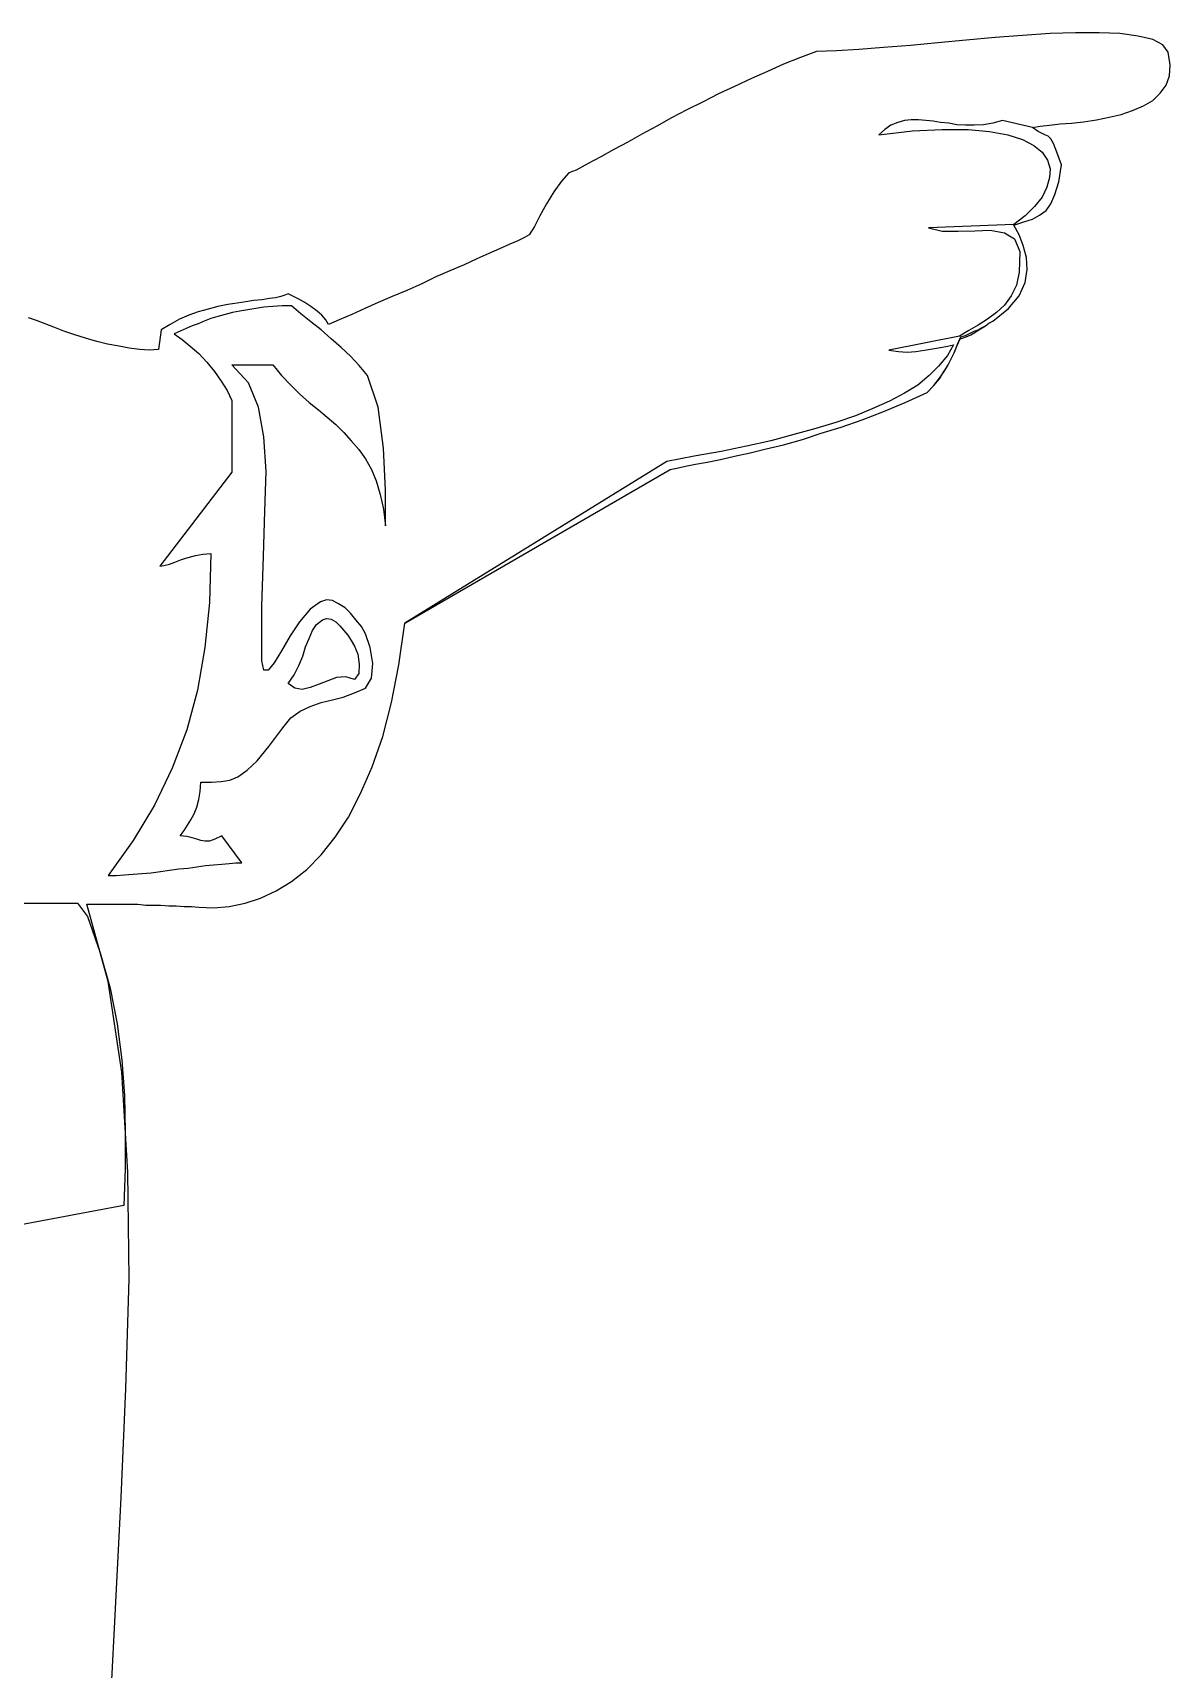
# Model space of a CAD drawing. Extents: x -3257 to 6743, y 13293 to 23293.
# Drawn here: x 4426 to 4724.7, y 14336.1 to 14766 of the extents above; entities that cross this region are included whole.
import ezdxf

# ---------------------------------------------------------------- set-up
doc = ezdxf.new("R2010")
doc.units = 0
doc.header["$LTSCALE"] = 1270
doc.header["$MEASUREMENT"] = 0
doc.layers.get('0').update_dxf_attribs({"linetype": 'CONTINUOUS'})

msp = doc.modelspace()

# ---------------------------------------------------------------- linework, layer by layer
at = {"linetype": 'Continuous'}
for p, q in [((4671.11, 14764.07), (4663.7, 14763.36)), ((4678.69, 14764.77), (4671.11, 14764.07)), ((4685.91, 14765.3), (4678.69, 14764.77)), ((4693.14, 14765.83), (4685.91, 14765.3)), ((4699.84, 14766), (4693.14, 14765.83)), ((4706.01, 14766), (4699.84, 14766)), ((4711.47, 14765.83), (4706.01, 14766)), ((4716.23, 14765.12), (4711.47, 14765.83)), ((4720.11, 14764.24), (4716.23, 14765.12)), ((4722.75, 14762.83), (4720.11, 14764.24)), ((4631.8, 14761.07), (4627.57, 14759.48)), ((4637.09, 14761.24), (4631.8, 14761.07)), ((4642.9, 14761.6), (4637.09, 14761.24)), ((4649.43, 14762.12), (4642.9, 14761.6)), ((4656.48, 14762.65), (4649.43, 14762.12)), ((4663.7, 14763.36), (4656.48, 14762.65)), ((4724.16, 14760.89), (4722.75, 14762.83)), ((4724.7, 14757.55), (4724.16, 14760.89)), ((4618.93, 14755.78), (4614.7, 14754.02)), ((4623.16, 14757.72), (4618.93, 14755.78)), ((4627.57, 14759.48), (4623.16, 14757.72)), ((4724.52, 14754.72), (4724.7, 14757.55)), ((4610.29, 14751.9), (4606.06, 14749.96)), ((4614.7, 14754.02), (4610.29, 14751.9)), ((4722.05, 14750.14), (4723.63, 14752.25)), ((4723.63, 14752.25), (4724.52, 14754.72)), ((4602, 14747.85), (4597.77, 14745.73)), ((4606.06, 14749.96), (4602, 14747.85)), ((4714.82, 14745.56), (4717.64, 14746.79)), ((4717.64, 14746.79), (4720.11, 14748.2)), ((4720.11, 14748.2), (4722.05, 14750.14)), ((4593.72, 14743.62), (4589.84, 14741.5)), ((4597.77, 14745.73), (4593.72, 14743.62)), ((4653.12, 14742.38), (4651.36, 14741.68)), ((4654.89, 14742.91), (4653.12, 14742.38)), ((4656.65, 14743.09), (4654.89, 14742.91)), ((4658.59, 14743.09), (4656.65, 14743.09)), ((4660.53, 14742.91), (4658.59, 14743.09)), ((4662.47, 14742.74), (4660.53, 14742.91)), ((4664.4, 14742.38), (4662.47, 14742.74)), ((4666.52, 14742.21), (4664.4, 14742.38)), ((4680.62, 14742.91), (4678.15, 14742.21)), ((4688.56, 14741.15), (4680.62, 14742.91)), ((4698.78, 14742.21), (4701.96, 14742.56)), ((4701.96, 14742.56), (4705.31, 14743.09)), ((4705.31, 14743.09), (4708.65, 14743.8)), ((4708.65, 14743.8), (4711.83, 14744.5)), ((4711.83, 14744.5), (4714.82, 14745.56)), ((4585.97, 14739.38), (4582.26, 14737.27)), ((4589.84, 14741.5), (4585.97, 14739.38)), ((4649.77, 14740.62), (4648.19, 14739.21)), ((4648.19, 14739.21), (4657, 14740.27)), ((4651.36, 14741.68), (4649.77, 14740.62)), ((4657, 14740.27), (4664.76, 14740.62)), ((4664.76, 14740.62), (4671.63, 14740.62)), ((4668.64, 14741.85), (4666.52, 14742.21)), ((4670.93, 14741.68), (4668.64, 14741.85)), ((4673.22, 14741.68), (4670.93, 14741.68)), ((4671.63, 14740.62), (4677.27, 14740.09)), ((4675.69, 14741.85), (4673.22, 14741.68)), ((4678.15, 14742.21), (4675.69, 14741.85)), ((4677.27, 14740.09), (4682.03, 14739.21)), ((4682.03, 14739.21), (4685.91, 14737.98)), ((4688.56, 14741.15), (4690.5, 14741.5)), ((4689.97, 14740.09), (4688.56, 14741.15)), ((4689.97, 14740.09), (4688.56, 14741.15)), ((4691.02, 14739.57), (4689.97, 14740.09)), ((4691.02, 14739.57), (4689.97, 14740.09)), ((4690.5, 14741.5), (4692.96, 14741.68)), ((4691.73, 14739.21), (4691.02, 14739.57)), ((4691.73, 14739.21), (4691.02, 14739.57)), ((4692.61, 14738.86), (4691.73, 14739.21)), ((4692.61, 14738.86), (4691.73, 14739.21)), ((4693.32, 14738.15), (4692.61, 14738.86)), ((4693.32, 14738.15), (4692.61, 14738.86)), ((4692.96, 14741.68), (4695.78, 14742.03)), ((4694.02, 14736.92), (4693.32, 14738.15)), ((4694.02, 14736.92), (4693.32, 14738.15)), ((4695.78, 14742.03), (4698.78, 14742.21)), ((4578.56, 14735.33), (4575.21, 14733.39)), ((4582.26, 14737.27), (4578.56, 14735.33)), ((4685.91, 14737.98), (4688.91, 14736.39)), ((4688.91, 14736.39), (4691.02, 14734.63)), ((4691.02, 14734.63), (4692.44, 14732.51)), ((4694.9, 14734.63), (4694.02, 14736.92)), ((4694.9, 14734.63), (4694.02, 14736.92)), ((4696.14, 14731.28), (4694.9, 14734.63)), ((4696.14, 14731.28), (4694.9, 14734.63)), ((4568.69, 14729.87), (4566.75, 14729.17)), ((4571.86, 14731.63), (4568.69, 14729.87)), ((4575.21, 14733.39), (4571.86, 14731.63)), ((4692.44, 14732.51), (4693.14, 14730.22)), ((4693.14, 14730.22), (4692.96, 14727.93)), ((4695.43, 14726.87), (4696.14, 14731.28)), ((4695.43, 14726.87), (4696.14, 14731.28)), ((4564.81, 14727.05), (4562.87, 14724.23)), ((4566.75, 14729.17), (4564.81, 14727.05)), ((4692.26, 14725.46), (4691.02, 14722.82)), ((4692.96, 14727.93), (4692.26, 14725.46)), ((4694.37, 14723.52), (4695.43, 14726.87)), ((4694.37, 14723.52), (4695.43, 14726.87)), ((4560.94, 14721.06), (4559.17, 14717.88)), ((4562.87, 14724.23), (4560.94, 14721.06)), ((4691.02, 14722.82), (4689.09, 14720.35)), ((4692.08, 14719.29), (4693.32, 14721.06)), ((4692.08, 14719.29), (4693.32, 14721.06)), ((4693.32, 14721.06), (4694.37, 14723.52)), ((4693.32, 14721.06), (4694.37, 14723.52)), ((4559.17, 14717.88), (4557.76, 14715.06)), ((4686.62, 14717.88), (4683.62, 14715.59)), ((4686.26, 14716.3), (4688.56, 14717)), ((4686.26, 14716.3), (4688.56, 14717)), ((4689.09, 14720.35), (4686.62, 14717.88)), ((4688.56, 14717), (4690.32, 14718.06)), ((4688.56, 14717), (4690.32, 14718.06)), ((4690.32, 14718.06), (4692.08, 14719.29)), ((4690.32, 14718.06), (4692.08, 14719.29)), ((4555.12, 14712.24), (4553.35, 14711.36)), ((4556.35, 14712.95), (4555.12, 14712.24)), ((4557.76, 14715.06), (4556.35, 14712.95)), ((4683.62, 14715.59), (4661.23, 14714.71)), ((4661.23, 14714.71), (4664.76, 14713.83)), ((4664.76, 14713.83), (4668.99, 14713.83)), ((4668.99, 14713.83), (4673.4, 14714)), ((4673.4, 14714), (4677.45, 14714.18)), ((4677.45, 14714.18), (4681.15, 14713.47)), ((4681.15, 14713.47), (4683.79, 14711.89)), ((4683.62, 14715.42), (4686.26, 14716.3)), ((4683.62, 14715.42), (4686.26, 14716.3)), ((4685.03, 14712.95), (4683.62, 14715.42)), ((4685.03, 14712.95), (4683.62, 14715.42)), ((4686.09, 14710.12), (4685.03, 14712.95)), ((4686.09, 14710.12), (4685.03, 14712.95)), ((4545.77, 14708.01), (4542.6, 14706.6)), ((4548.59, 14709.24), (4545.77, 14708.01)), ((4551.24, 14710.48), (4548.59, 14709.24)), ((4553.35, 14711.36), (4551.24, 14710.48)), ((4683.79, 14711.89), (4685.21, 14708.54)), ((4685.21, 14708.54), (4685.03, 14703.08)), ((4686.97, 14706.95), (4686.09, 14710.12)), ((4686.97, 14706.95), (4686.09, 14710.12)), ((4539.25, 14705.01), (4535.55, 14703.43)), ((4542.6, 14706.6), (4539.25, 14705.01)), ((4686.62, 14700.43), (4687.14, 14703.78)), ((4686.62, 14700.43), (4687.14, 14703.78)), ((4687.14, 14703.78), (4686.97, 14706.95)), ((4687.14, 14703.78), (4686.97, 14706.95)), ((4528.14, 14700.08), (4524.27, 14698.32)), ((4531.85, 14701.84), (4528.14, 14700.08)), ((4535.55, 14703.43), (4531.85, 14701.84)), ((4684.33, 14699.72), (4682.91, 14696.9)), ((4685.03, 14703.08), (4684.33, 14699.72)), ((4685.03, 14696.9), (4686.62, 14700.43)), ((4685.03, 14696.9), (4686.62, 14700.43)), ((4481.96, 14695.32), (4479.67, 14694.97)), ((4484.08, 14695.67), (4481.96, 14695.32)), ((4486.19, 14695.85), (4484.08, 14695.67)), ((4488.13, 14696.2), (4486.19, 14695.85)), ((4489.72, 14696.37), (4488.13, 14696.2)), ((4491.13, 14696.73), (4489.72, 14696.37)), ((4492.19, 14697.08), (4491.13, 14696.73)), ((4493.07, 14697.44), (4492.19, 14697.08)), ((4494.48, 14696.73), (4493.07, 14697.44)), ((4495.89, 14696.02), (4494.48, 14696.73)), ((4497.47, 14695.14), (4495.89, 14696.02)), ((4499.06, 14694.08), (4497.47, 14695.14)), ((4516.69, 14695.14), (4513.17, 14693.56)), ((4520.39, 14696.73), (4516.69, 14695.14)), ((4524.27, 14698.32), (4520.39, 14696.73)), ((4682.91, 14696.9), (4681.15, 14694.44)), ((4682.21, 14693.56), (4685.03, 14696.9)), ((4682.21, 14693.56), (4685.03, 14696.9)), ((4426.96, 14690.38), (4424.85, 14691.09)), ((4464.51, 14690.73), (4462.05, 14689.33)), ((4466.98, 14691.8), (4464.51, 14690.73)), ((4469.45, 14692.68), (4466.98, 14691.8)), ((4472.09, 14693.38), (4469.45, 14692.68)), ((4472.8, 14690.91), (4471.04, 14690.21)), ((4474.56, 14694.08), (4472.09, 14693.38)), ((4474.56, 14691.44), (4472.8, 14690.91)), ((4477.2, 14694.61), (4474.56, 14694.08)), ((4476.5, 14691.97), (4474.56, 14691.44)), ((4478.44, 14692.5), (4476.5, 14691.97)), ((4479.67, 14694.97), (4477.2, 14694.61)), ((4480.37, 14692.85), (4478.44, 14692.5)), ((4482.49, 14693.2), (4480.37, 14692.85)), ((4484.61, 14693.56), (4482.49, 14693.2)), ((4486.72, 14693.91), (4484.61, 14693.56)), ((4489.01, 14694.08), (4486.72, 14693.91)), ((4491.48, 14694.26), (4489.01, 14694.08)), ((4493.95, 14694.26), (4491.48, 14694.26)), ((4496.42, 14692.14), (4493.95, 14694.26)), ((4499.06, 14690.03), (4496.42, 14692.14)), ((4500.65, 14692.85), (4499.06, 14694.08)), ((4501.88, 14691.8), (4500.65, 14692.85)), ((4502.94, 14690.56), (4501.88, 14691.8)), ((4509.82, 14691.97), (4506.46, 14690.56)), ((4513.17, 14693.56), (4509.82, 14691.97)), ((4676.75, 14690.73), (4674.28, 14689.15)), ((4679.03, 14692.5), (4676.75, 14690.73)), ((4678.15, 14690.21), (4682.21, 14693.56)), ((4678.15, 14690.21), (4682.21, 14693.56)), ((4681.15, 14694.44), (4679.03, 14692.5)), ((4429.25, 14689.5), (4426.96, 14690.38)), ((4431.55, 14688.62), (4429.25, 14689.5)), ((4434.19, 14687.56), (4431.55, 14688.62)), ((4437.01, 14686.68), (4434.19, 14687.56)), ((4439.83, 14685.8), (4437.01, 14686.68)), ((4459.75, 14687.92), (4459.05, 14682.8)), ((4462.05, 14689.33), (4459.75, 14687.92)), ((4464.69, 14687.56), (4463.1, 14686.86)), ((4463.1, 14686.86), (4465.22, 14685.45)), ((4466.28, 14688.26), (4464.69, 14687.56)), ((4467.86, 14688.97), (4466.28, 14688.26)), ((4469.45, 14689.5), (4467.86, 14688.97)), ((4471.04, 14690.21), (4469.45, 14689.5)), ((4501.71, 14687.92), (4499.06, 14690.03)), ((4504.35, 14685.62), (4501.71, 14687.92)), ((4503.64, 14689.33), (4502.94, 14690.56)), ((4506.46, 14690.56), (4503.64, 14689.33)), ((4671.81, 14687.74), (4669.34, 14686.33)), ((4669.7, 14686.15), (4670.93, 14686.5)), ((4670.93, 14686.5), (4672.16, 14687.04)), ((4671.11, 14686.15), (4672.34, 14686.68)), ((4674.28, 14689.15), (4671.81, 14687.74)), ((4672.16, 14687.04), (4673.22, 14687.56)), ((4672.34, 14686.68), (4673.4, 14687.21)), ((4673.22, 14687.56), (4674.28, 14687.92)), ((4673.4, 14687.21), (4674.46, 14687.92)), ((4674.28, 14687.92), (4675.16, 14688.44)), ((4674.46, 14687.92), (4675.34, 14688.44)), ((4675.16, 14688.44), (4676.22, 14688.97)), ((4675.34, 14688.44), (4676.22, 14688.97)), ((4676.22, 14688.97), (4677.1, 14689.68)), ((4676.22, 14688.97), (4677.1, 14689.68)), ((4677.1, 14689.68), (4678.15, 14690.21)), ((4677.1, 14689.68), (4678.15, 14690.21)), ((4442.83, 14684.92), (4439.83, 14685.8)), ((4445.65, 14684.21), (4442.83, 14684.92)), ((4448.65, 14683.69), (4445.65, 14684.21)), ((4451.29, 14683.15), (4448.65, 14683.69)), ((4454.11, 14682.8), (4451.29, 14683.15)), ((4456.58, 14682.62), (4454.11, 14682.8)), ((4459.05, 14682.8), (4456.58, 14682.62)), ((4465.22, 14685.45), (4467.33, 14683.69)), ((4467.33, 14683.69), (4469.62, 14681.74)), ((4506.99, 14683.33), (4504.35, 14685.62)), ((4509.46, 14681.04), (4506.99, 14683.33)), ((4669.34, 14686.33), (4650.84, 14682.62)), ((4650.84, 14682.62), (4653.3, 14682.27)), ((4653.3, 14682.27), (4655.59, 14682.1)), ((4655.59, 14682.1), (4657.88, 14682.27)), ((4657.88, 14682.27), (4660.18, 14682.62)), ((4660.18, 14682.62), (4662.29, 14682.98)), ((4662.29, 14682.98), (4664.4, 14683.33)), ((4664.4, 14683.33), (4666.17, 14683.69)), ((4666.17, 14683.69), (4667.76, 14684.04)), ((4667.76, 14684.04), (4666.17, 14681.22)), ((4667.23, 14680.51), (4668.11, 14682.27)), ((4667.94, 14681.92), (4668.64, 14683.69)), ((4668.11, 14682.27), (4668.82, 14684.21)), ((4668.64, 14683.69), (4669.52, 14685.62)), ((4668.82, 14684.21), (4669.7, 14686.15)), ((4669.52, 14685.62), (4671.11, 14686.15)), ((4469.62, 14681.74), (4471.74, 14679.45)), ((4471.74, 14679.45), (4473.68, 14676.98)), ((4482.67, 14673.99), (4478.26, 14678.75)), ((4478.26, 14678.75), (4489.01, 14678.75)), ((4489.01, 14678.75), (4491.31, 14675.93)), ((4511.75, 14678.57), (4509.46, 14681.04)), ((4513.87, 14675.93), (4511.75, 14678.57)), ((4663.88, 14678.39), (4661.41, 14675.93)), ((4666.17, 14681.22), (4663.88, 14678.39)), ((4665.11, 14676.81), (4666.17, 14678.39)), ((4665.29, 14676.98), (4666.35, 14678.75)), ((4666.17, 14678.39), (4667.05, 14680.16)), ((4666.35, 14678.75), (4667.23, 14680.51)), ((4667.05, 14680.16), (4667.94, 14681.92)), ((4473.68, 14676.98), (4475.44, 14674.51)), ((4475.44, 14674.51), (4477.03, 14672.05)), ((4485.31, 14667.64), (4482.67, 14673.99)), ((4491.31, 14675.93), (4493.78, 14673.46)), ((4516.69, 14667.64), (4513.87, 14675.93)), ((4661.41, 14675.93), (4658.41, 14673.46)), ((4662.64, 14673.29), (4664.06, 14675.22)), ((4662.64, 14673.29), (4664.06, 14675.05)), ((4664.06, 14675.22), (4665.29, 14676.98)), ((4664.06, 14675.05), (4665.11, 14676.81)), ((4477.03, 14672.05), (4478.26, 14669.41)), ((4478.26, 14669.41), (4478.26, 14650.55)), ((4493.78, 14673.46), (4496.07, 14671.17)), ((4496.07, 14671.17), (4498.54, 14668.87)), ((4651.01, 14669.23), (4646.6, 14667.29)), ((4654.89, 14671.34), (4651.01, 14669.23)), ((4658.41, 14673.46), (4654.89, 14671.34)), ((4655.07, 14668.87), (4660.88, 14671.52)), ((4655.07, 14668.87), (4660.88, 14671.52)), ((4660.88, 14671.52), (4662.64, 14673.29)), ((4660.88, 14671.52), (4662.64, 14673.29)), ((4486.72, 14659.88), (4485.31, 14667.64)), ((4498.54, 14668.87), (4501, 14666.94)), ((4501, 14666.94), (4503.29, 14665)), ((4503.29, 14665), (4505.58, 14663.06)), ((4518.1, 14656.89), (4516.69, 14667.64)), ((4642.02, 14665.35), (4636.91, 14663.59)), ((4646.6, 14667.29), (4642.02, 14665.35)), ((4643.78, 14664.3), (4649.25, 14666.41)), ((4643.78, 14664.3), (4649.25, 14666.41)), ((4649.25, 14666.41), (4655.07, 14668.87)), ((4649.25, 14666.41), (4655.07, 14668.87)), ((4505.58, 14663.06), (4507.7, 14660.95)), ((4507.7, 14660.95), (4509.64, 14658.83)), ((4631.62, 14662), (4625.81, 14660.42)), ((4628.1, 14659.18), (4633.03, 14660.77)), ((4628.1, 14659.18), (4633.03, 14660.77)), ((4636.91, 14663.59), (4631.62, 14662)), ((4633.03, 14660.77), (4638.32, 14662.35)), ((4633.03, 14660.77), (4638.32, 14662.35)), ((4638.32, 14662.35), (4643.78, 14664.3)), ((4638.32, 14662.35), (4643.78, 14664.3)), ((4487.25, 14650.72), (4486.72, 14659.88)), ((4509.64, 14658.83), (4511.58, 14656.54)), ((4511.58, 14656.54), (4513.34, 14654.07)), ((4518.63, 14645.79), (4518.1, 14656.89)), ((4613.46, 14657.42), (4606.76, 14656.01)), ((4619.81, 14658.83), (4613.46, 14657.42)), ((4614.35, 14655.66), (4618.58, 14656.71)), ((4614.35, 14655.66), (4618.58, 14656.71)), ((4618.58, 14656.71), (4623.16, 14657.77)), ((4618.58, 14656.71), (4623.16, 14657.77)), ((4625.81, 14660.42), (4619.81, 14658.83)), ((4623.16, 14657.77), (4628.1, 14659.18)), ((4623.16, 14657.77), (4628.1, 14659.18)), ((4513.34, 14654.07), (4514.93, 14651.25)), ((4592.49, 14653.36), (4523.74, 14610.88)), ((4599.71, 14654.77), (4592.49, 14653.36)), ((4595.13, 14651.6), (4597.43, 14652.13)), ((4595.13, 14651.6), (4597.43, 14652.13)), ((4597.43, 14652.13), (4600.07, 14652.66)), ((4597.43, 14652.13), (4600.07, 14652.66)), ((4606.76, 14656.01), (4599.71, 14654.77)), ((4600.07, 14652.66), (4603.07, 14653.19)), ((4600.07, 14652.66), (4603.07, 14653.19)), ((4603.07, 14653.19), (4606.59, 14653.89)), ((4603.07, 14653.19), (4606.59, 14653.89)), ((4606.59, 14653.89), (4610.29, 14654.77)), ((4606.59, 14653.89), (4610.29, 14654.77)), ((4610.29, 14654.77), (4614.35, 14655.66)), ((4610.29, 14654.77), (4614.35, 14655.66)), ((4478.26, 14650.55), (4459.4, 14625.86)), ((4486.9, 14640.32), (4487.25, 14650.72)), ((4514.93, 14651.25), (4516.16, 14648.25)), ((4516.16, 14648.25), (4517.22, 14644.73)), ((4523.74, 14610.88), (4593.37, 14651.25)), ((4523.74, 14610.88), (4593.37, 14651.25)), ((4593.37, 14651.25), (4595.13, 14651.6)), ((4593.37, 14651.25), (4595.13, 14651.6)), ((4517.22, 14644.73), (4518.1, 14640.85)), ((4518.63, 14636.44), (4518.63, 14645.79)), ((4486.55, 14628.51), (4486.9, 14640.32)), ((4518.1, 14640.85), (4518.63, 14636.44)), ((4460.46, 14626.04), (4461.87, 14626.39)), ((4461.87, 14626.39), (4463.28, 14626.93)), ((4463.28, 14626.93), (4465.04, 14627.63)), ((4465.04, 14627.63), (4466.8, 14628.16)), ((4466.8, 14628.16), (4468.74, 14628.69)), ((4468.74, 14628.69), (4470.68, 14629.04)), ((4470.68, 14629.04), (4472.8, 14629.21)), ((4472.8, 14629.21), (4472.44, 14616.35)), ((4486.19, 14615.29), (4486.55, 14628.51)), ((4459.4, 14625.86), (4460.46, 14626.04)), ((4472.44, 14616.35), (4471.21, 14604.54)), ((4486.19, 14601.01), (4486.19, 14615.29)), ((4498.88, 14614.58), (4496.07, 14611.23)), ((4501.53, 14616.53), (4498.88, 14614.58)), ((4503.11, 14617.05), (4501.53, 14616.53)), ((4504.7, 14616.87), (4503.11, 14617.05)), ((4506.29, 14615.99), (4504.7, 14616.87)), ((4508.05, 14614.94), (4506.29, 14615.99)), ((4509.46, 14613.53), (4508.05, 14614.94)), ((4510.87, 14611.76), (4509.46, 14613.53)), ((4496.07, 14611.23), (4493.6, 14607.54)), ((4499.42, 14608.94), (4500.47, 14610.53)), ((4500.47, 14610.53), (4502.06, 14611.76)), ((4502.06, 14611.76), (4503.11, 14612.11)), ((4503.11, 14612.11), (4504.35, 14611.94)), ((4504.35, 14611.94), (4505.58, 14611.23)), ((4505.58, 14611.23), (4506.64, 14610.18)), ((4506.64, 14610.18), (4507.7, 14608.94)), ((4512.29, 14610), (4510.87, 14611.76)), ((4513.34, 14608.06), (4512.29, 14610)), ((4522.16, 14599.95), (4523.74, 14610.88)), ((4493.6, 14607.54), (4491.31, 14603.66)), ((4497.65, 14604.71), (4498.54, 14606.83)), ((4498.54, 14606.83), (4499.42, 14608.94)), ((4507.7, 14608.94), (4508.75, 14607.71)), ((4508.75, 14607.71), (4509.64, 14606.3)), ((4509.64, 14606.3), (4510.52, 14604.89)), ((4510.52, 14604.89), (4511.4, 14602.78)), ((4514.57, 14604.54), (4513.34, 14608.06)), ((4471.21, 14604.54), (4469.27, 14593.25)), ((4486.72, 14598.55), (4486.19, 14601.01)), ((4489.36, 14600.48), (4487.78, 14598.55)), ((4491.31, 14603.66), (4489.36, 14600.48)), ((4495.89, 14599.78), (4496.95, 14602.24)), ((4496.95, 14602.24), (4497.65, 14604.71)), ((4511.4, 14602.78), (4511.75, 14600.13)), ((4515.28, 14600.31), (4514.57, 14604.54)), ((4487.78, 14598.55), (4486.72, 14598.55)), ((4493.07, 14595.01), (4494.66, 14597.31)), ((4494.66, 14597.31), (4495.89, 14599.78)), ((4505.76, 14596.6), (4503.47, 14595.72)), ((4508.23, 14596.78), (4505.76, 14596.6)), ((4510.52, 14596.08), (4508.23, 14596.78)), ((4511.58, 14597.66), (4510.52, 14596.08)), ((4511.75, 14600.13), (4511.58, 14597.66)), ((4513.34, 14593.79), (4514.93, 14596.43)), ((4514.93, 14596.43), (4515.28, 14600.31)), ((4520.21, 14590.08), (4522.16, 14599.95)), ((4469.27, 14593.25), (4466.45, 14582.85)), ((4494.83, 14593.79), (4493.07, 14595.01)), ((4496.77, 14593.43), (4494.83, 14593.79)), ((4498.88, 14593.96), (4496.77, 14593.43)), ((4501.18, 14594.84), (4498.88, 14593.96)), ((4503.47, 14595.72), (4501.18, 14594.84)), ((4507.52, 14591.49), (4510.52, 14592.55)), ((4510.52, 14592.55), (4513.34, 14593.79)), ((4493.78, 14586.03), (4496.24, 14587.79)), ((4496.24, 14587.79), (4498.88, 14589.03)), ((4498.88, 14589.03), (4501.71, 14590.08)), ((4501.71, 14590.08), (4504.7, 14590.79)), ((4504.7, 14590.79), (4507.52, 14591.49)), ((4517.93, 14581.09), (4520.21, 14590.08)), ((4487.96, 14578.45), (4491.66, 14583.38)), ((4491.66, 14583.38), (4493.78, 14586.03)), ((4466.45, 14582.85), (4462.57, 14572.81)), ((4515.1, 14573.16), (4517.93, 14581.09)), ((4482.32, 14572.28), (4484.96, 14574.74)), ((4484.96, 14574.74), (4487.96, 14578.45)), ((4462.57, 14572.81), (4457.99, 14563.11)), ((4477.73, 14569.63), (4479.85, 14570.52)), ((4479.85, 14570.52), (4482.32, 14572.28)), ((4512.1, 14566.11), (4515.1, 14573.16)), ((4469.62, 14564.53), (4469.97, 14566.63)), ((4469.97, 14566.63), (4470.16, 14569.1)), ((4470.16, 14569.1), (4472.97, 14569.1)), ((4472.97, 14569.1), (4475.44, 14569.28)), ((4475.44, 14569.28), (4477.73, 14569.63)), ((4508.93, 14559.94), (4512.1, 14566.11)), ((4457.99, 14563.11), (4452.35, 14553.77)), ((4468.39, 14560.82), (4469.09, 14562.58)), ((4469.09, 14562.58), (4469.62, 14564.53)), ((4465.74, 14556.42), (4466.62, 14557.82)), ((4466.62, 14557.82), (4467.51, 14559.23)), ((4467.51, 14559.23), (4468.39, 14560.82)), ((4505.41, 14554.65), (4508.93, 14559.94)), ((4452.35, 14553.77), (4445.83, 14544.6)), ((4464.69, 14555), (4465.74, 14556.42)), ((4466.45, 14554.83), (4464.69, 14555)), ((4467.86, 14554.47), (4466.45, 14554.83)), ((4469.09, 14554.12), (4467.86, 14554.47)), ((4470.16, 14553.77), (4469.09, 14554.12)), ((4471.21, 14553.59), (4470.16, 14553.77)), ((4472.44, 14553.59), (4471.21, 14553.59)), ((4473.85, 14554.12), (4472.44, 14553.59)), ((4475.61, 14555), (4473.85, 14554.12)), ((4480.91, 14547.95), (4475.61, 14555)), ((4501.71, 14550.07), (4505.41, 14554.65)), ((4498, 14546.19), (4501.71, 14550.07)), ((4445.83, 14544.6), (4447.94, 14544.6)), ((4447.94, 14544.6), (4450.06, 14544.78)), ((4450.06, 14544.78), (4452.35, 14544.96)), ((4452.35, 14544.96), (4454.64, 14545.13)), ((4454.64, 14545.13), (4457.11, 14545.31)), ((4457.11, 14545.31), (4459.58, 14545.66)), ((4459.58, 14545.66), (4461.87, 14546.02)), ((4461.87, 14546.02), (4464.34, 14546.36)), ((4464.34, 14546.36), (4466.8, 14546.54)), ((4466.8, 14546.54), (4469.09, 14546.9)), ((4469.09, 14546.9), (4471.38, 14547.24)), ((4471.38, 14547.24), (4473.5, 14547.42)), ((4473.5, 14547.42), (4475.61, 14547.6)), ((4475.61, 14547.6), (4477.56, 14547.78)), ((4477.56, 14547.78), (4479.32, 14547.95)), ((4479.32, 14547.95), (4480.91, 14547.95)), ((4493.95, 14543.02), (4498, 14546.19)), ((4485.84, 14538.61), (4489.89, 14540.55)), ((4489.89, 14540.55), (4493.95, 14543.02)), ((4423.61, 14537.37), (4426.79, 14537.37)), ((4426.79, 14537.37), (4437.72, 14537.37)), ((4437.72, 14537.37), (4440.36, 14533.85)), ((4445.83, 14516.75), (4440.19, 14537.03)), ((4440.19, 14537.03), (4441.59, 14537.03)), ((4441.59, 14537.03), (4443, 14537.03)), ((4443, 14537.03), (4444.59, 14537.03)), ((4444.59, 14537.03), (4446.18, 14537.03)), ((4446.18, 14537.03), (4447.94, 14537.03)), ((4447.94, 14537.03), (4449.88, 14537.03)), ((4449.88, 14537.03), (4451.65, 14537.03)), ((4451.65, 14537.03), (4453.58, 14537.03)), ((4453.58, 14537.03), (4455.7, 14536.85)), ((4455.7, 14536.85), (4457.63, 14536.85)), ((4457.63, 14536.85), (4459.58, 14536.85)), ((4459.58, 14536.85), (4461.69, 14536.67)), ((4461.69, 14536.67), (4463.63, 14536.67)), ((4463.63, 14536.67), (4465.74, 14536.49)), ((4465.74, 14536.49), (4467.69, 14536.49)), ((4467.69, 14536.49), (4469.62, 14536.32)), ((4469.62, 14536.32), (4473.5, 14536.14)), ((4473.5, 14536.14), (4477.56, 14536.49)), ((4477.56, 14536.49), (4481.79, 14537.37)), ((4481.79, 14537.37), (4485.84, 14538.61)), ((4440.36, 14533.85), (4443.71, 14524.33)), ((4443.71, 14524.33), (4446.35, 14514.99)), ((4449.35, 14492.95), (4445.83, 14516.75)), ((4446.35, 14514.99), (4448.12, 14505.65)), ((4448.12, 14505.65), (4449.35, 14496.12)), ((4449.35, 14496.12), (4450.06, 14486.79)), ((4450.94, 14466.69), (4449.35, 14492.95)), ((4450.06, 14486.79), (4450.23, 14477.27)), ((4450.23, 14477.27), (4450.23, 14467.57)), ((4450.23, 14467.57), (4449.88, 14457.88)), ((4451.29, 14438.66), (4450.94, 14466.69)), ((4449.88, 14457.88), (4421.5, 14452.59)), ((4450.41, 14409.76), (4451.29, 14438.66)), ((4449.18, 14381.2), (4450.41, 14409.76)), ((4447.77, 14353.7), (4449.18, 14381.2)), ((4446.53, 14328.14), (4447.77, 14353.7))]:
    msp.add_line(p, q, dxfattribs=at)

doc.saveas('drawing.dxf')
